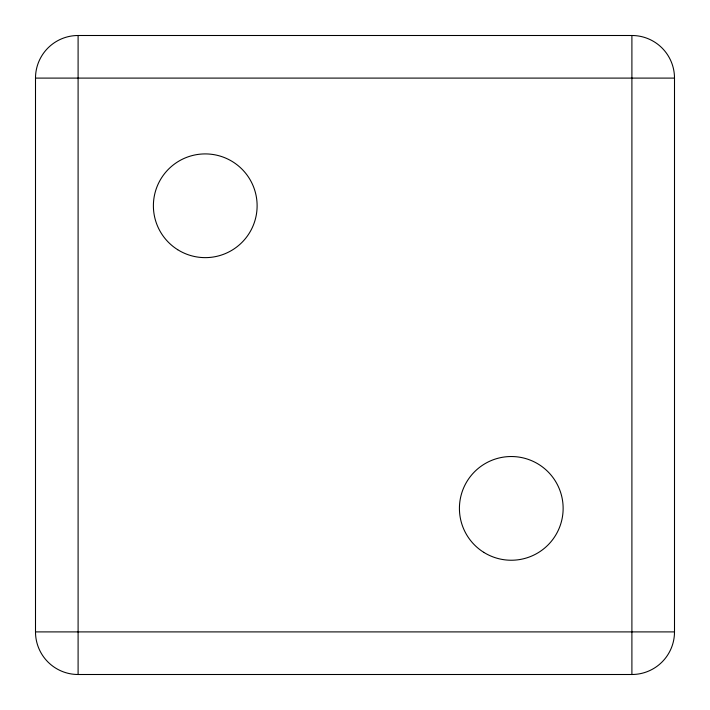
<?xml version="1.0" encoding="UTF-8"?>
<svg xmlns="http://www.w3.org/2000/svg" width="710" height="710" viewBox="0 0 710 710"><rect width="100%" height="100%" fill="white"/><g stroke="black" fill="none" stroke-linecap="round" stroke-linejoin="round"><path stroke-width="1.06" d="M78.1 35.5L631.9 35.5A42.6 42.6 0 0 1 674.5 78.1L674.5 631.9A42.6 42.6 0 0 1 631.9 674.5L78.1 674.5A42.6 42.6 0 0 1 35.5 631.9L35.5 78.1A42.6 42.6 0 0 1 78.1 35.5L78.1 674.5M35.5 78.1L674.5 78.1M35.5 631.9L674.5 631.9M631.9 35.5L631.9 674.5M177.704 249.707A51.857 51.857 0 0 0 257.082 207.666A51.857 51.857 0 0 0 180.979 159.945A51.857 51.857 0 0 0 177.704 249.707M483.732 552.318A51.857 51.857 0 0 0 563.101 510.277A51.857 51.857 0 0 0 487.007 462.556A51.857 51.857 0 0 0 483.732 552.318"/></g></svg>
